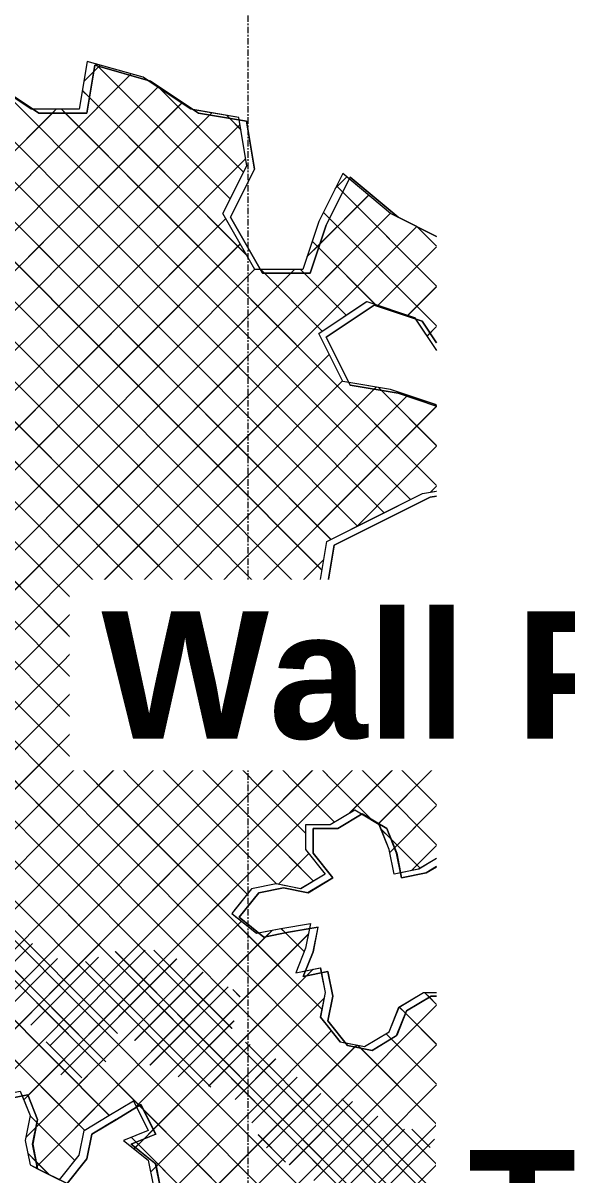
# Model space of a CAD drawing. Header units: millimetres. Extents: x -12186 to 152825, y -4386 to 9463.
# Drawn here: x 69127 to 70197, y 3810 to 6074 of the extents above; entities that cross this region are included whole.
import ezdxf

# ---------------------------------------------------------------- set-up
doc = ezdxf.new("R2010")
doc.units = ezdxf.units.MM
doc.linetypes.add('Grid Line', pattern=[22.225, 12.7, -3.175, 3.175, -3.175])
for name, color, linetype, lineweight in [('A-FLOR-LEVL', 51, 'Continuous', 5), ('G-IMPT', 8, 'Continuous', 5), ('L-PLNT', 71, 'Continuous', 5), ('S-GRID', 1, 'Continuous', 5)]:
    doc.layers.add(name, color=color, linetype=linetype, lineweight=lineweight)
doc.styles.add('Arial_B', font='arialbd.ttf', dxfattribs={"height": 250})

# ---------------------------------------------------------------- blocks, each defined once
blk = doc.blocks.new('SVA_Shades of Green Tree - Australian_Tree_based_on_Leopard_Tree_2901-V313-Section B-B')
at = {"layer": 'G-IMPT'}
for p, q in [((21752.1, 5958.6), (21771.4, 5977.9)), ((21752.3, 5958.6), (21784.6, 5991)), ((21771.4, 5977.9), (21782, 5988.5)), ((21779.3, 5989.3), (21774.9, 5993.7)), ((22040.2, 5728.1), (21775, 5993.7)), ((22040, 5728.1), (21779.3, 5989.3)), ((21782, 5988.5), (21784.4, 5991)), ((21037.4, 5164.1), (21845.5, 5973.5)), ((21037.4, 5164.2), (21842.9, 5971.1)), ((22290.6, 5085), (21417.5, 5959.7)), ((22342.8, 5111.2), (21488.6, 5966.9)), ((22342.7, 5111.2), (21495.9, 5959.5)), ((21842.9, 5971.1), (21845.3, 5973.5)), ((21018.2, 5066.5), (21897.8, 5947.5)), ((21018.2, 5066.6), (21897.7, 5947.5)), ((22238.4, 5058.9), (21353.9, 5945)), ((22238.3, 5058.9), (21363.6, 5935.1)), ((22290.5, 5085), (21425.8, 5951.2)), ((22394.9, 5137.3), (21591.2, 5942.4)), ((22395, 5137.3), (21591.3, 5942.4)), ((21763, 5927.2), (21749.2, 5941)), ((22073.3, 5616.5), (21749.3, 5941)), ((22066.1, 5780.4), (21902.5, 5944.3)), ((22066.3, 5780.4), (21902.6, 5944.3)), ((21015.5, 4985.3), (21944.8, 5916.2)), ((21015.5, 4985.4), (21944.6, 5916.2)), ((22220.7, 4998.3), (21301.7, 5918.8)), ((22220.5, 4998.3), (21311.4, 5908.9)), ((22073.1, 5616.5), (21763, 5927.2)), ((22220.8, 4684.5), (20999.7, 5907.6)), ((22220.7, 4684.5), (20999.7, 5907.4)), ((21027.1, 4918.7), (21999.7, 5892.9)), ((21027.2, 4918.7), (22004.1, 5897.1)), ((21031.1, 5236.4), (21690.2, 5896.6)), ((21031.2, 5236.3), (21697.7, 5904)), ((22273.9, 4709.6), (21077.8, 5907.7)), ((22274, 4709.6), (21077.9, 5907.7)), ((22318.2, 4743.7), (21159.9, 5904)), ((22318.1, 4743.7), (21167.2, 5896.6)), ((22362.4, 4777.9), (21238.2, 5904)), ((22362.3, 4777.9), (21245.5, 5896.6)), ((21690.2, 5896.6), (21697.6, 5904)), ((21715.2, 5896.6), (21707.9, 5904)), ((22446, 5164.7), (21708, 5904)), ((22446, 5164.5), (21715.2, 5896.6)), ((21999.7, 5892.9), (22003.9, 5897.1)), ((22038.6, 5886.4), (22032.7, 5892.3)), ((22061.4, 5863.7), (22032.8, 5892.3)), ((22061.3, 5863.7), (22038.6, 5886.4)), ((21077.6, 4890.8), (22059.5, 5874.3)), ((21077.7, 4890.8), (22059.6, 5874.3)), ((21841.8, 4985.6), (21006.7, 5822.2)), ((21841.7, 4985.6), (21006.7, 5822.1)), ((21127.7, 4862.5), (22070.7, 5807.1)), ((21127.8, 4862.5), (22070.8, 5807.1)), ((22246.1, 5747.5), (22269.7, 5771.2)), ((22246.2, 5747.5), (22269.8, 5771.2)), ((22261.6, 5741.5), (22249.2, 5753.8)), ((22446, 5556.8), (22249.3, 5753.8)), ((21784.1, 4965), (21020.8, 5729.5)), ((21784, 4965), (21020.9, 5729.4)), ((22191.1, 5613.9), (22312.5, 5735.5)), ((22216.9, 5639.9), (22312.4, 5735.5)), ((22446, 5556.7), (22261.6, 5741.5)), ((21335.1, 4991.9), (22031.5, 5689.4)), ((21335.3, 4991.9), (22031.6, 5689.4)), ((21517.6, 4861), (22355.1, 5699.9)), ((21517.8, 4861), (22355.3, 5699.9)), ((22235.5, 5689.2), (22223.1, 5701.6)), ((22446, 5478.4), (22223.2, 5701.6)), ((22446, 5478.3), (22235.5, 5689.2)), ((21536.1, 4801), (22407.2, 5673.7)), ((21536.2, 4801), (22407.4, 5673.7)), ((22446, 5635.1), (22407.9, 5673.3)), ((22446, 5635.2), (22408, 5673.3)), ((21760.3, 4910.4), (21035.2, 5636.7)), ((21760.2, 4910.4), (21035.3, 5636.6)), ((21403.9, 4982.4), (22060, 5639.5)), ((21404, 4982.4), (22060.1, 5639.5)), ((22191, 5613.9), (22216.9, 5639.9)), ((22214.3, 5632), (22201.3, 5645)), ((22325.2, 5521), (22201.4, 5645)), ((22324.1, 5522), (22214.3, 5632)), ((22331.1, 5519), (22446, 5634.1)), ((22331.2, 5519), (22446, 5634)), ((21444.3, 4944.4), (22088.5, 5589.6)), ((21444.5, 4944.4), (22088.6, 5589.6)), ((21484.8, 4906.5), (22159.2, 5582)), ((21484.9, 4906.5), (22166.7, 5589.4)), ((22107.5, 5582), (22100.2, 5589.4)), ((22221.3, 5468.2), (22100.3, 5589.4)), ((22221.2, 5468.2), (22107.5, 5582)), ((22159.2, 5582), (22166.5, 5589.4)), ((22185.8, 5582), (22178.5, 5589.4)), ((22268.3, 5499.6), (22178.6, 5589.4)), ((22268.1, 5499.6), (22185.8, 5582)), ((21765.6, 4826.7), (21041, 5552.5)), ((21765.4, 4826.7), (21041, 5552.4)), ((22389.8, 5499.4), (22446, 5555.7)), ((22390, 5499.4), (22446, 5555.5)), ((22404.8, 5491.9), (22446, 5430)), ((21738.4, 4775.5), (21051.7, 5463.4)), ((22427.2, 5458.3), (22433.1, 5464.3)), ((22427.3, 5458.3), (22446, 5477.1)), ((22433.1, 5464.3), (22446, 5477.2)), ((21738.3, 4775.5), (21061.9, 5453)), ((21774.7, 4961.7), (22234.8, 5422.5)), ((21774.9, 4961.7), (22234.9, 5422.5)), ((21710.2, 4725.3), (21046.1, 5390.6)), ((21710.1, 4725.3), (21046.1, 5390.4)), ((21876.1, 4984.8), (22260.9, 5370.2)), ((21876.3, 4984.8), (22261, 5370.2)), ((21895.7, 4926), (22323, 5354)), ((21895.9, 4926), (22327.4, 5358.3)), ((21915.4, 4867.2), (22389.6, 5342.2)), ((22323, 5354), (22327.2, 5358.3)), ((22337.6, 5351.6), (22331.7, 5357.5)), ((22446, 5243.1), (22331.8, 5357.5)), ((22446, 5243), (22337.6, 5351.6)), ((22387.7, 5340.4), (22389.5, 5342.2)), ((21915.3, 4867.2), (22387.7, 5340.4)), ((21975.1, 4848.7), (22446, 5320.4)), ((21975.3, 4848.7), (22446, 5320.3)), ((22446, 5321.4), (22443.1, 5324.3)), ((22446, 5321.5), (22443.3, 5324.3)), ((22288.3, 5083.9), (22446, 5242)), ((22288.4, 5083.9), (22446, 5241.8)), ((22434.4, 5151.7), (22446, 5163.4)), ((22435.3, 5152.8), (22446, 5163.5)), ((22044.9, 4840.2), (22224.1, 5019.7)), ((22045.1, 4840.2), (22224.2, 5019.7)), ((21762.7, 4871.2), (21876.1, 4984.8)), ((21762.8, 4871.2), (21876.3, 4984.8)), ((21893, 4934.2), (21841.7, 4985.6)), ((21893.1, 4934.2), (21841.8, 4985.6)), ((21758.1, 4945), (21774.7, 4961.7)), ((21758.2, 4945), (21774.9, 4961.7)), ((22052.1, 4696.4), (21784, 4965)), ((22052.2, 4696.4), (21784.1, 4965)), ((22048.8, 4765.5), (22243.3, 4960.4)), ((22235.8, 4953), (22243.2, 4960.4)), ((22265.8, 4953), (22258.4, 4960.4)), ((22406.6, 4812), (22258.5, 4960.4)), ((21732.5, 4467.6), (21249.7, 4951.2)), ((21732.6, 4467.6), (21249.8, 4951.2)), ((21548.1, 4734.7), (21758.1, 4945)), ((21548.3, 4734.7), (21758.2, 4945)), ((22048.7, 4765.5), (22226.6, 4943.7)), ((22052.4, 4690.8), (22314.1, 4953)), ((22052.5, 4690.8), (22316.4, 4955.1)), ((22227.1, 4944.3), (22232.9, 4950)), ((22233.1, 4950.2), (22235.8, 4953)), ((22406.5, 4812), (22265.8, 4953)), ((22314.1, 4953), (22316.3, 4955.1)), ((21729.1, 4759.1), (21895.7, 4926)), ((21729.3, 4759.1), (21895.9, 4926)), ((21978.4, 4848.7), (21893, 4934.2)), ((21978.5, 4848.7), (21893.1, 4934.2)), ((22124.3, 4684.5), (22363.3, 4923.8)), ((22124.5, 4684.5), (22363.4, 4923.8)), ((22188.2, 4481.6), (21760.2, 4910.4)), ((22188.4, 4481.6), (21760.3, 4910.4)), ((22403.4, 4893.6), (22393, 4903.9)), ((22403.5, 4893.6), (22393.1, 4903.9)), ((21584.5, 4692.7), (21762.7, 4871.2)), ((21584.6, 4692.7), (21762.8, 4871.2)), ((21599, 4550.3), (21915.3, 4867.2)), ((21599.1, 4550.3), (21915.4, 4867.2)), ((22202.6, 4684.5), (22404.5, 4886.7)), ((22202.8, 4684.5), (22404.6, 4886.7)), ((21647.3, 4520.4), (21975.1, 4848.7)), ((21647.5, 4520.4), (21975.3, 4848.7)), ((22048, 4779), (21978.4, 4848.7)), ((22048.1, 4779), (21978.5, 4848.7)), ((21664.4, 4692.7), (21527.1, 4830.1)), ((21664.5, 4692.7), (21527.3, 4830.1)), ((21695.7, 4490.4), (22044.9, 4840.2)), ((21695.8, 4490.4), (22045.1, 4840.2)), ((22155.4, 4436.1), (21765.4, 4826.7)), ((22155.6, 4436.1), (21765.6, 4826.7)), ((22053.7, 4456.9), (22414.7, 4818.4)), ((22053.9, 4456.9), (22414.8, 4818.4)), ((22446, 4772.4), (22406.5, 4812)), ((22446, 4772.5), (22406.6, 4812)), ((22414.7, 4818.4), (22415.7, 4819.4)), ((22414.8, 4818.4), (22415.8, 4819.4)), ((22142.4, 4684.5), (22048, 4779)), ((22142.5, 4684.5), (22048.1, 4779)), ((22446, 4694), (22362.3, 4777.9)), ((22446, 4694.1), (22362.4, 4777.9)), ((21662.8, 4692.7), (21729.1, 4759.1)), ((21662.9, 4692.7), (21729.3, 4759.1)), ((22057.1, 4456.2), (21738.3, 4775.5)), ((22057.2, 4456.2), (21738.4, 4775.5)), ((21746.1, 4462.4), (22048.7, 4765.5)), ((21746.2, 4462.4), (22048.8, 4765.5)), ((22118.8, 4443.6), (22446, 4771.4)), ((22118.9, 4443.6), (22446, 4771.3)), ((22446, 4615.5), (22318.1, 4743.7)), ((22446, 4615.7), (22318.2, 4743.7)), ((21965.2, 4469.7), (21710.1, 4725.3)), ((21965.4, 4469.7), (21710.2, 4725.3)), ((22446, 4537.1), (22273.9, 4709.6)), ((22446, 4537.2), (22274, 4709.6)), ((21539.3, 4569), (21662.8, 4692.7)), ((21539.5, 4569), (21662.9, 4692.7)), ((21813.7, 4464.7), (21586.1, 4692.7)), ((21813.8, 4464.7), (21586.2, 4692.7)), ((21889.5, 4467.2), (21664.4, 4692.7)), ((21889.6, 4467.2), (21664.5, 4692.7)), ((21827.1, 4465.1), (22052.4, 4690.8)), ((21827.2, 4465.1), (22052.5, 4690.8)), ((22064.1, 4684.5), (22052.1, 4696.4)), ((22064.2, 4684.5), (22052.2, 4696.4)), ((22273.7, 4520.4), (22446, 4693)), ((22273.8, 4520.4), (22446, 4692.8)), ((21908.1, 4467.8), (22124.3, 4684.5)), ((21908.2, 4467.8), (22124.5, 4684.5)), ((21988.8, 4470.2), (22202.8, 4684.5)), ((22245, 4503.2), (22064.1, 4684.5)), ((22245.2, 4503.1), (22064.2, 4684.5)), ((22317.2, 4509.3), (22142.4, 4684.5)), ((22321.2, 4505.5), (22142.5, 4684.5)), ((22158.7, 4640.5), (22202.6, 4684.5)), ((22446, 4458.7), (22220.7, 4684.5)), ((22446, 4458.8), (22220.8, 4684.5)), ((21988.7, 4470.2), (22157.9, 4639.6)), ((22331.2, 4499.4), (22446, 4614.4)), ((22332.1, 4500.4), (22446, 4614.5)), ((21641.9, 4401.5), (21474.6, 4569)), ((21642, 4401.5), (21474.7, 4569)), ((21690.5, 4431.2), (21552.9, 4569)), ((21690.6, 4431.2), (21553, 4569)), ((22354, 4443.8), (22446, 4536)), ((22363.2, 4453.1), (22446, 4536.1)), ((21087.7, 3959.6), (21647.5, 4520.4)), ((21087.7, 3959.7), (21647.3, 4520.4)), ((22321, 4505.5), (22317.2, 4509.3)), ((21537, 4331.4), (21695.7, 4490.4)), ((21537.1, 4331.4), (21695.8, 4490.4)), ((22356.5, 4470), (22336.7, 4489.8)), ((22413.8, 4412.6), (22336.8, 4489.8)), ((21437.8, 3918.4), (21988.7, 4470.2)), ((21438, 3918.4), (21988.8, 4470.2)), ((21468.3, 4027.3), (21908.1, 4467.8)), ((21468.4, 4027.3), (21908.2, 4467.8)), ((21480.3, 4196.1), (21746.1, 4462.4)), ((21480.4, 4196.1), (21746.2, 4462.4)), ((21491.4, 4128.9), (21827.1, 4465.1)), ((21491.6, 4128.9), (21827.2, 4465.1)), ((21739, 4461), (21732.5, 4467.6)), ((21739.2, 4461), (21732.6, 4467.6)), ((22446, 3752.8), (21739, 4461)), ((22446, 3753), (21739.2, 4461)), ((22446, 3831.3), (21813.7, 4464.7)), ((22446, 3831.4), (21813.8, 4464.7)), ((22220.4, 4135.7), (21889.5, 4467.2)), ((22220.5, 4135.7), (21889.6, 4467.2)), ((22073.3, 4361.5), (21965.2, 4469.7)), ((22073.4, 4361.5), (21965.4, 4469.7)), ((22413.7, 4412.6), (22356.5, 4470)), ((21469.4, 3871.4), (22053.9, 4456.9)), ((21473, 3875.1), (22053.7, 4456.9)), ((21634, 3957.9), (22118.9, 4443.6)), ((21643.4, 3967.4), (22118.8, 4443.6)), ((22131.6, 4381.5), (22057.1, 4456.2)), ((22131.7, 4381.5), (22057.2, 4456.2)), ((22183.8, 4430.3), (22194.8, 4441.4)), ((22183.9, 4430.3), (22195, 4441.4)), ((22353.9, 4443.8), (22363.2, 4453.1)), ((22396.4, 4408), (22446, 4457.7)), ((22396.6, 4408), (22446, 4457.5)), ((22446, 3674.4), (21690.5, 4431.2)), ((22446, 3674.5), (21690.6, 4431.2)), ((22134.5, 4380.9), (22183.8, 4430.3)), ((22134.7, 4380.9), (22183.9, 4430.3)), ((22204.1, 4387.4), (22155.6, 4436.1)), ((22204, 4387.4), (22156.2, 4435.2)), ((22023.1, 4019.6), (21641.9, 4401.5)), ((22413.7, 3628.5), (21642, 4401.5)), ((22401.2, 3562.4), (21593.3, 4371.7)), ((22401.4, 3562.4), (21593.5, 4371.7)), ((22380.1, 3505.2), (21547.7, 4339)), ((22380.2, 3505.2), (21547.8, 4339)), ((21818.4, 4087.8), (21578.9, 4327.7)), ((21818.6, 4087.8), (21579, 4327.7)), ((21861.4, 3946.3), (21502, 4306.3)), ((22331.9, 3475.2), (21502.1, 4306.3)), ((21795.3, 4032.5), (21517, 4311.2)), ((21795.5, 4032.5), (21517.2, 4311.2)), ((21637.9, 3883.4), (22062.3, 4308.4)), ((21658.2, 3903.8), (22062.1, 4308.4)), ((21657.2, 3824.3), (22123.5, 4291.3)), ((21660.2, 3827.4), (22110.4, 4278.4)), ((21855.2, 3944.3), (22193.7, 4283.4)), ((21855.3, 3944.3), (22193.9, 4283.4)), ((22110.4, 4278.4), (22123.4, 4291.3)), ((22148.6, 4286), (22140, 4294.6)), ((22185.6, 4249.1), (22140.1, 4294.6)), ((22185.5, 4249.1), (22148.6, 4286)), ((21802.3, 3927.1), (21469.6, 4260.4)), ((21802.4, 3927.1), (21469.7, 4260.4)), ((21471, 4084.3), (21651.3, 4264.8)), ((21471.2, 4084.3), (21651.4, 4264.8)), ((21486.7, 4021.5), (21700.3, 4235.5)), ((21486.8, 4021.5), (21700.5, 4235.5)), ((21647.8, 4104.5), (21781, 4237.9)), ((21648, 4104.5), (21781.1, 4237.9)), ((21685.3, 4063.6), (21872.9, 4251.6)), ((21685.4, 4063.6), (21873, 4251.6)), ((21706.8, 4006.8), (21934.6, 4235)), ((21707, 4006.8), (21934.8, 4235)), ((22411.1, 3650.9), (21814.1, 4248.9)), ((22411.3, 3650.9), (21814.2, 4248.9)), ((22043.6, 4097.5), (21889.8, 4251.6)), ((22043.8, 4097.5), (21889.9, 4251.6)), ((22002.1, 3982.2), (21755.4, 4229.3)), ((22002.2, 3982.2), (21755.5, 4229.3)), ((21851, 3861.5), (22203.2, 4214.3)), ((22190.1, 4201.3), (22203, 4214.3)), ((21852.1, 4073.9), (21986.5, 4208.5)), ((21852.3, 4073.9), (21986.7, 4208.5)), ((21888.8, 3899.5), (22190.1, 4201.3)), ((21753.3, 3897.7), (21485.2, 4166.3)), ((21753.4, 3897.7), (21485.4, 4166.3)), ((21882.3, 4025.6), (22036, 4179.6)), ((21882.4, 4025.6), (22036.1, 4179.6)), ((22059.3, 4160.2), (22045.3, 4174.2)), ((22059.4, 4160.2), (22045.5, 4174.2)), ((22431.8, 4159.2), (22422.4, 4168.7)), ((22446, 4145.1), (22422.5, 4168.7)), ((21883.5, 3815.6), (22224.8, 4157.6)), ((21894.5, 3826.8), (22224.7, 4157.6)), ((21970.6, 3667.6), (22446, 4143.8)), ((21978.9, 3676.1), (22445.8, 4143.7)), ((22446, 4145), (22431.8, 4159.2)), ((22385.1, 4127.6), (22372.7, 4140)), ((22446, 4066.7), (22372.8, 4140)), ((22446, 4066.5), (22385.1, 4127.6)), ((21937.6, 4002.6), (22047.4, 4112.6)), ((21937.7, 4002.6), (22047.6, 4112.6)), ((21915.4, 3769.2), (22238.9, 4093.3)), ((21917.8, 3771.7), (22238.8, 4093.3)), ((22356.9, 4077.4), (22346.7, 4087.6)), ((22446, 3988.3), (22346.9, 4087.6)), ((22446, 3988.1), (22356.9, 4077.4)), ((21748.3, 4001.1), (21678, 4071.5)), ((21748.5, 4001.1), (21678.2, 4071.5)), ((21948.2, 3723.6), (22289.2, 4065.2)), ((21961.7, 3737.2), (22285.4, 4061.5)), ((21980.1, 3598.8), (22446, 4065.5)), ((21980.2, 3598.8), (22446, 4065.4)), ((21997.7, 3984.4), (22079.4, 4066.3)), ((21997.8, 3984.4), (22079.5, 4066.3)), ((22446, 3694.4), (22070.1, 4070.9)), ((22446, 3694.5), (22070.3, 4070.9)), ((22285.4, 4061.5), (22289.1, 4065.2)), ((22296.8, 4059.2), (22291.2, 4064.7)), ((22446, 3909.8), (22291.4, 4064.7)), ((22446, 3909.7), (22296.8, 4059.2)), ((22049.9, 3958.3), (22129.5, 4038)), ((22050, 3958.3), (22129.6, 4038)), ((22413.5, 3628.5), (22023.4, 4019.3)), ((22034.8, 3575), (22446, 3987)), ((22035.6, 3576), (22446, 3987.1)), ((22082.4, 3912.4), (22171.9, 4002)), ((22082.5, 3912.4), (22172, 4002)), ((21633.9, 3957.9), (21642.4, 3966.4)), ((22111.6, 3863.2), (22218.1, 3969.9)), ((22111.7, 3863.2), (22218.2, 3969.9)), ((21869.3, 3938.4), (21861.4, 3946.3)), ((22156.3, 3829.6), (22280.8, 3954.2)), ((22156.5, 3829.6), (22280.9, 3954.2)), ((22430.2, 3788.6), (22259.7, 3959.5)), ((22430.4, 3788.6), (22259.8, 3959.5)), ((21660, 3912.8), (21646.4, 3926.4)), ((21734.6, 3838.1), (21646.5, 3926.4)), ((22331.7, 3475.2), (21869.3, 3938.4)), ((22204.5, 3799.4), (22330.4, 3925.5)), ((22204.6, 3799.4), (22330.5, 3925.5)), ((21637.8, 3883.4), (21658.2, 3903.8)), ((21734.5, 3838.1), (21660, 3912.8)), ((21869.9, 3880.6), (21888.8, 3899.5)), ((22125.3, 3587.4), (22446, 3908.7)), ((22125.4, 3587.4), (22446, 3908.5)), ((22259.8, 3776.4), (22383.1, 3899.8)), ((22259.9, 3776.4), (22383.2, 3899.8)), ((22433.6, 3863.7), (22397.5, 3899.8)), ((22433.7, 3863.7), (22397.6, 3899.8)), ((21854.8, 3874.5), (21845.2, 3884.1)), ((22141.5, 3587.4), (21845.4, 3884.1)), ((21853.4, 3864), (21869.9, 3880.6)), ((22141.4, 3587.4), (21854.8, 3874.5)), ((22149, 3835.2), (22094.8, 3889.4)), ((22148.9, 3835.2), (22095.4, 3888.8)), ((22266, 3704.2), (22441.9, 3880.3)), ((22266.2, 3704.2), (22442, 3880.3)), ((21658.5, 3835.8), (21641.8, 3852.5)), ((21683.1, 3811.3), (21642, 3852.5)), ((21850.9, 3861.5), (21853.4, 3864)), ((21657.1, 3824.3), (21660.2, 3827.4)), ((21682.9, 3811.4), (21658.5, 3835.8)), ((21883.3, 3815.6), (21894.5, 3826.8)), ((22181.5, 3565.2), (22446, 3830.1)), ((22185.1, 3568.9), (22446, 3830.2)), ((21661.3, 3822.2), (21704.5, 3800.5))]:
    blk.add_line(p, q, dxfattribs=at)
at = {"layer": 'G-IMPT', "flags": 128}
for points in [[(22446, 5654.3), (22355.7, 5699.5), (22261.5, 5778.1), (22214.4, 5683.8), (22183, 5589.4), (22088.7, 5589.4), (22025.9, 5699.5), (22073, 5793.9), (22057.3, 5888.2), (21963.1, 5904), (21868.8, 5966.9), (21758.9, 5998.3), (21743.2, 5904), (21648.9, 5904), (21554.7, 5966.9), (21460.4, 5966.9), (21366.2, 5951.1), (21272, 5904), (21083.5, 5904), (20994.5, 5963.3)], [(21876.9, 5961.4), (21868.7, 5966.9), (21758.7, 5998.3), (21743, 5904), (21652.6, 5904)], [(21652.6, 5904), (21648.8, 5904), (21565.6, 5959.5)], [(21968, 5903.1), (21962.9, 5904), (21876.9, 5961.4)], [(22058, 5883.2), (22057.2, 5888.2), (21968, 5903.1)], [(22026, 5700), (22072.9, 5793.9), (22058, 5883.2)], [(22274.4, 5767.2), (22261.4, 5778.1), (22214.2, 5683.8), (22182.8, 5589.4), (22099.2, 5589.4)], [(22446, 5654.2), (22355.6, 5699.5), (22274.4, 5767.2)], [(22099.2, 5589.4), (22088.6, 5589.4), (22025.8, 5699.5)], [(22273.5, 5367.2), (22261.4, 5369.3), (22214.2, 5463.6), (22308.5, 5526.5)], [(22446, 5323.4), (22355.7, 5353.5), (22261.5, 5369.3), (22214.4, 5463.6), (22308.6, 5526.5), (22402.8, 5495.1), (22446, 5430.2)], [(22308.7, 5526.4), (22402.7, 5495.1), (22404.8, 5491.9)], [(22446, 5323.3), (22355.6, 5353.5), (22273.5, 5367.2)], [(22230.3, 4960.4), (22214.2, 4960.4), (22229.9, 5054.7), (22324.2, 5101.9), (22418.4, 5149.1), (22445.1, 5153.5)], [(22446, 4784.8), (22418.6, 4803.1), (22402.8, 4897.5), (22308.6, 4960.4), (22214.4, 4960.4), (22230.1, 5054.7), (22324.3, 5101.9), (22418.6, 5149.1), (22446, 5153.7)], [(22319.6, 4953), (22308.5, 4960.4), (22230.3, 4960.4)], [(22446, 4784.7), (22418.4, 4803.1), (22402.7, 4897.5), (22319.6, 4953)], [(22446, 4432), (22410.9, 4410.9), (22362.5, 4401.2), (22352.8, 4449.6), (22333.5, 4498.1), (22285.1, 4527.1), (22236.7, 4498.1), (22188.4, 4498.1), (22188.4, 4449.6), (22227.1, 4401.2), (22178.7, 4372.1), (22130.3, 4381.8), (22081.9, 4372.1), (22043.2, 4323.7), (22091.6, 4284.9), (22140, 4294.6), (22198, 4304.3), (22188.4, 4255.9), (22169, 4207.4), (22217.4, 4217.1), (22227.1, 4168.7), (22217.4, 4120.2), (22256.1, 4071.8), (22304.5, 4062.1), (22352.8, 4091.2), (22372.2, 4139.6), (22420.6, 4168.7), (22446, 4168.7)], [(22298.1, 4519.2), (22285, 4527.1), (22236.6, 4498.1), (22188.2, 4498.1), (22188.2, 4449.6), (22226.9, 4401.2), (22178.6, 4372.1), (22130.2, 4381.8), (22081.8, 4372.1), (22047.1, 4328.7)], [(22375.3, 4403.8), (22362.4, 4401.2), (22352.7, 4449.6), (22333.4, 4498.1), (22298.6, 4519)], [(22446, 4432.1), (22410.8, 4410.9), (22375.3, 4403.8)], [(22046.4, 4327.8), (22043.1, 4323.7), (22054.3, 4314.7)], [(22056.3, 4313.1), (22091.5, 4284.9), (22096, 4285.8)], [(22096, 4285.8), (22139.9, 4294.6), (22197.9, 4304.3), (22195.9, 4294.1)], [(22195.9, 4294.1), (22188.2, 4255.9), (22168.9, 4207.4), (22188.2, 4211.3)], [(22188.2, 4211.3), (22217.3, 4217.1), (22219.3, 4207.2)], [(22219.3, 4207.2), (22226.9, 4168.7), (22217.3, 4120.2), (22225.5, 4109.9)], [(22267.4, 4069.5), (22304.3, 4062.1), (22352.7, 4091.2), (22372.1, 4139.6), (22420.4, 4168.7), (22446, 4168.7)], [(22226.3, 4109), (22256, 4071.8), (22266.6, 4069.7)], [(21482, 3858.7), (21530.4, 3858.7), (21578.8, 3868.4), (21588.5, 3916.8), (21578.8, 3965.2), (21627.2, 3974.9), (21646.5, 3926.5), (21636.9, 3878), (21646.5, 3829.6), (21704.6, 3800.5), (21743.3, 3849), (21753, 3897.4), (21801.3, 3926.5), (21849.7, 3955.6), (21878.7, 3897.4), (21830.4, 3878), (21878.7, 3839.3), (21888.4, 3790.9)], [(21630.9, 3965.3), (21646.4, 3926.5), (21636.7, 3878), (21646.4, 3829.6), (21661.3, 3822.2)], [(21704.5, 3800.6), (21743.2, 3849), (21752.8, 3897.4), (21801.2, 3926.5), (21849.6, 3955.6), (21855.9, 3943)], [(21855.9, 3943), (21878.6, 3897.4), (21830.2, 3878), (21878.6, 3839.3), (21888.3, 3790.9), (21936.7, 3752.1), (21975.4, 3655.2), (21956, 3606.8), (21971.7, 3601.6)]]:
    blk.add_lwpolyline(points, dxfattribs=at)
at = {"layer": 'L-PLNT'}
for p, q in [((21757.8, 5896.6), (21773.5, 5990.9)), ((21773.6, 5990.9), (21757.9, 5896.6)), ((21773.5, 5990.9), (21773.6, 5990.9)), ((21883.5, 5959.5), (21773.6, 5990.9)), ((21773.6, 5990.9), (21883.5, 5959.5)), ((21663.6, 5896.6), (21569.4, 5959.5)), ((21569.4, 5959.4), (21663.6, 5896.6)), ((21977.8, 5896.6), (21883.5, 5959.5)), ((21883.5, 5959.5), (21883.5, 5959.5)), ((21883.5, 5959.4), (21977.7, 5896.6)), ((21757.9, 5896.6), (21663.6, 5896.6)), ((21663.6, 5896.6), (21757.8, 5896.6)), ((21663.6, 5896.6), (21663.6, 5896.6)), ((21757.8, 5896.6), (21757.9, 5896.6)), ((21977.7, 5896.6), (21977.8, 5896.6)), ((22072, 5880.8), (21977.8, 5896.6)), ((21977.8, 5896.6), (22072, 5880.8)), ((22087.7, 5786.5), (22072, 5880.8)), ((22072, 5880.8), (22087.7, 5786.5)), ((22072, 5880.8), (22072, 5880.8)), ((22040.6, 5692.1), (22087.7, 5786.5)), ((22087.7, 5786.5), (22040.6, 5692.1)), ((22087.7, 5786.5), (22087.7, 5786.5)), ((22229, 5676.4), (22276.2, 5770.7)), ((22276.2, 5770.7), (22229.1, 5676.4)), ((22370.4, 5692.1), (22276.2, 5770.7)), ((22276.2, 5770.7), (22370.4, 5692.1)), ((22276.2, 5770.7), (22276.2, 5770.7)), ((22103.4, 5582), (22040.6, 5692.1)), ((22040.6, 5692.1), (22103.4, 5582)), ((22040.6, 5692.1), (22040.6, 5692.1)), ((22446, 5654.3), (22370.4, 5692.1)), ((22370.4, 5692.1), (22446, 5654.3)), ((22370.4, 5692.1), (22370.4, 5692.1)), ((22197.6, 5582), (22229, 5676.4)), ((22229.1, 5676.4), (22197.7, 5582)), ((22229, 5676.4), (22229.1, 5676.4)), ((22197.7, 5582), (22103.4, 5582)), ((22103.4, 5582), (22197.6, 5582)), ((22103.4, 5582), (22103.4, 5582)), ((22197.6, 5582), (22197.7, 5582)), ((22229.1, 5456.2), (22323.3, 5519.1)), ((22323.3, 5519.1), (22229.1, 5456.2)), ((22323.3, 5519.1), (22417.6, 5487.7)), ((22417.5, 5487.7), (22323.3, 5519.1)), ((22323.3, 5519.1), (22323.3, 5519.1)), ((22446, 5444.9), (22417.5, 5487.7)), ((22417.5, 5487.7), (22417.6, 5487.7)), ((22417.6, 5487.7), (22446, 5444.9)), ((22229, 5456.2), (22276.2, 5361.9)), ((22229, 5456.2), (22229.1, 5456.2)), ((22276.2, 5361.9), (22229.1, 5456.2)), ((22370.4, 5346.1), (22276.2, 5361.9)), ((22276.2, 5361.9), (22370.4, 5346.1)), ((22276.2, 5361.9), (22276.2, 5361.9)), ((22446, 5320.9), (22370.4, 5346.1)), ((22370.4, 5346.1), (22446, 5320.9)), ((22370.4, 5346.1), (22370.4, 5346.1)), ((22339, 5094.5), (22433.3, 5141.7)), ((22433.2, 5141.7), (22339, 5094.5)), ((22433.2, 5141.7), (22433.3, 5141.7)), ((22433.3, 5141.7), (22446, 5143.8)), ((22446, 5143.8), (22433.3, 5141.7)), ((22244.8, 5047.3), (22339, 5094.5)), ((22339, 5094.5), (22244.8, 5047.4)), ((22244.7, 5047.3), (22229, 4953)), ((22229.1, 4953), (22244.8, 5047.3)), ((22244.7, 5047.3), (22244.8, 5047.3)), ((22229, 4953), (22229.1, 4953)), ((22323.3, 4953), (22229.1, 4953)), ((22229.1, 4953), (22323.3, 4953)), ((22417.6, 4890.1), (22323.3, 4953)), ((22323.3, 4953), (22323.3, 4953)), ((22323.3, 4952.9), (22417.5, 4890.1)), ((22417.5, 4890.1), (22430.5, 4811.8)), ((22417.5, 4890.1), (22417.6, 4890.1)), ((22430.6, 4811.8), (22417.6, 4890.1)), ((22430.5, 4811.8), (22433.2, 4795.7)), ((22433.3, 4795.7), (22430.6, 4811.8)), ((22433.2, 4795.7), (22433.3, 4795.7)), ((22446, 4787.2), (22433.3, 4795.7)), ((22433.3, 4795.7), (22446, 4787.2)), ((22251.5, 4490.7), (22299.8, 4519.7)), ((22299.8, 4519.7), (22251.5, 4490.7)), ((22299.8, 4519.7), (22348.2, 4490.7)), ((22348.2, 4490.7), (22299.8, 4519.7)), ((22299.8, 4519.7), (22299.8, 4519.7)), ((22203, 4490.7), (22203, 4442.2)), ((22203, 4490.7), (22203.1, 4490.7)), ((22203.1, 4442.2), (22203.1, 4490.7)), ((22203.1, 4490.7), (22251.5, 4490.7)), ((22251.4, 4490.7), (22203.1, 4490.7)), ((22251.4, 4490.7), (22251.5, 4490.7)), ((22348.2, 4490.7), (22367.6, 4442.2)), ((22367.5, 4442.2), (22348.2, 4490.7)), ((22348.2, 4490.7), (22348.2, 4490.7)), ((22203, 4442.2), (22241.7, 4393.8)), ((22203, 4442.2), (22203.1, 4442.2)), ((22241.8, 4393.8), (22203.1, 4442.2)), ((22377.2, 4393.8), (22367.5, 4442.2)), ((22367.5, 4442.2), (22367.6, 4442.2)), ((22367.6, 4442.2), (22377.2, 4393.8)), ((22446, 4415.8), (22425.6, 4403.5)), ((22425.6, 4403.5), (22446, 4415.7)), ((22193.4, 4364.7), (22241.8, 4393.8)), ((22241.7, 4393.8), (22193.4, 4364.8)), ((22241.7, 4393.8), (22241.8, 4393.8)), ((22377.2, 4393.8), (22425.6, 4403.5)), ((22425.6, 4403.5), (22377.2, 4393.8)), ((22377.2, 4393.8), (22377.2, 4393.8)), ((22425.6, 4403.5), (22425.6, 4403.5)), ((22096.7, 4364.7), (22145, 4374.4)), ((22145, 4374.4), (22096.7, 4364.7)), ((22145, 4374.4), (22193.4, 4364.7)), ((22193.4, 4364.7), (22145, 4374.4)), ((22145, 4374.4), (22145, 4374.4)), ((22096.6, 4364.7), (22057.9, 4316.3)), ((22058, 4316.3), (22096.7, 4364.7)), ((22096.6, 4364.7), (22096.7, 4364.7)), ((22193.4, 4364.7), (22193.4, 4364.7)), ((22057.9, 4316.3), (22058, 4316.3)), ((22106.3, 4277.5), (22058, 4316.3)), ((22058, 4316.3), (22106.3, 4277.5)), ((22154.7, 4287.2), (22106.3, 4277.5)), ((22106.3, 4277.5), (22154.7, 4287.2)), ((22212.8, 4296.9), (22154.7, 4287.2)), ((22154.7, 4287.2), (22212.7, 4296.9)), ((22154.7, 4287.2), (22154.7, 4287.2)), ((22212.7, 4296.9), (22203, 4248.5)), ((22203.1, 4248.5), (22212.8, 4296.9)), ((22212.7, 4296.9), (22212.8, 4296.9)), ((22106.3, 4277.5), (22106.3, 4277.5)), ((22183.7, 4200), (22203.1, 4248.5)), ((22203, 4248.5), (22183.7, 4200)), ((22203, 4248.5), (22203.1, 4248.5)), ((22232.1, 4209.7), (22183.7, 4200)), ((22183.7, 4200), (22232.1, 4209.7)), ((22183.7, 4200), (22183.7, 4200)), ((22241.8, 4161.3), (22232.1, 4209.7)), ((22232.1, 4209.7), (22241.7, 4161.3)), ((22232.1, 4209.7), (22232.1, 4209.7)), ((22232.1, 4112.8), (22241.8, 4161.3)), ((22241.7, 4161.3), (22232.1, 4112.8)), ((22241.7, 4161.3), (22241.8, 4161.3)), ((22435.3, 4161.3), (22386.9, 4132.2)), ((22386.9, 4132.3), (22435.3, 4161.3)), ((22446, 4161.3), (22435.3, 4161.3)), ((22435.3, 4161.3), (22446, 4161.3)), ((22435.3, 4161.3), (22435.3, 4161.3)), ((22367.5, 4083.8), (22386.9, 4132.2)), ((22386.9, 4132.2), (22367.6, 4083.8)), ((22386.9, 4132.2), (22386.9, 4132.2)), ((22270.8, 4064.4), (22232.1, 4112.8)), ((22232.1, 4112.8), (22270.8, 4064.4)), ((22232.1, 4112.8), (22232.1, 4112.8)), ((22367.6, 4083.8), (22319.2, 4054.7)), ((22319.2, 4054.7), (22367.5, 4083.8)), ((22367.5, 4083.8), (22367.6, 4083.8)), ((22319.2, 4054.7), (22270.8, 4064.4)), ((22270.8, 4064.4), (22319.1, 4054.7)), ((22270.8, 4064.4), (22270.8, 4064.4)), ((22319.1, 4054.7), (22319.2, 4054.7)), ((21593.5, 3957.8), (21641.9, 3967.5)), ((21641.9, 3967.5), (21593.5, 3957.9)), ((21641.9, 3967.5), (21661.3, 3919.1)), ((21661.2, 3919.1), (21641.9, 3967.5)), ((21641.9, 3967.5), (21641.9, 3967.5)), ((21816.1, 3919.1), (21864.4, 3948.2)), ((21864.4, 3948.2), (21816.1, 3919.1)), ((21864.4, 3948.2), (21893.5, 3890)), ((21893.4, 3890), (21864.4, 3948.2)), ((21864.4, 3948.2), (21864.4, 3948.2)), ((21651.5, 3870.7), (21661.2, 3919.1)), ((21661.3, 3919.1), (21651.6, 3870.7)), ((21661.2, 3919.1), (21661.3, 3919.1)), ((21767.7, 3890), (21816.1, 3919.1)), ((21816, 3919.1), (21767.7, 3890.1)), ((21758, 3841.6), (21767.7, 3890)), ((21767.6, 3890), (21758, 3841.6)), ((21767.6, 3890), (21767.7, 3890)), ((21893.5, 3890), (21845.1, 3870.7)), ((21845.1, 3870.7), (21893.4, 3890)), ((21893.4, 3890), (21893.5, 3890)), ((21661.2, 3822.2), (21651.5, 3870.7)), ((21651.5, 3870.7), (21651.6, 3870.7)), ((21651.6, 3870.7), (21661.3, 3822.2)), ((21845, 3870.7), (21845.1, 3870.7)), ((21845.1, 3870.7), (21893.5, 3831.9)), ((21893.4, 3831.9), (21845.1, 3870.6)), ((21719.3, 3793.2), (21758, 3841.6)), ((21758, 3841.6), (21719.3, 3793.2)), ((21758, 3841.6), (21758, 3841.6)), ((21903.1, 3783.5), (21893.4, 3831.9)), ((21893.4, 3831.9), (21893.5, 3831.9)), ((21893.5, 3831.9), (21903.1, 3783.5)), ((21661.2, 3822.2), (21661.3, 3822.2)), ((21661.3, 3822.2), (21719.3, 3793.2)), ((21719.3, 3793.2), (21661.3, 3822.2))]:
    blk.add_line(p, q, dxfattribs=at)

msp = doc.modelspace()

# ---------------------------------------------------------------- linework, layer by layer
at = {"layer": 'S-GRID', "linetype": 'Grid Line'}
msp.add_line((69569.9, -1058.6), (69569.9, 8085.3), dxfattribs=at)

# ---------------------------------------------------------------- block references
at = {"layer": 'L-PLNT'}
msp.add_blockref('SVA_Shades of Green Tree - Australian_Tree_based_on_Leopard_Tree_2901-V313-Section B-B', (47494.2, 0), dxfattribs=at)

# ---------------------------------------------------------------- next in the draw order: texts
at = {"layer": 'A-FLOR-LEVL', "char_height": 250, "attachment_point": 1, "style": 'Arial_B', "bg_fill": 3, "box_fill_scale": 1.25, "bg_fill_color": 256, "bg_fill_true_color": 13158600, "bg_fill_transparency": 0}
for s, insert, width in [('Wall Plate Height', (69280.8, 4917.4), 3431.222), ('Top of Beam', (70001.8, 3859), 2557.383)]:
    msp.add_mtext(s, dxfattribs=dict(at, insert=insert, width=width))

doc.saveas('drawing.dxf')
